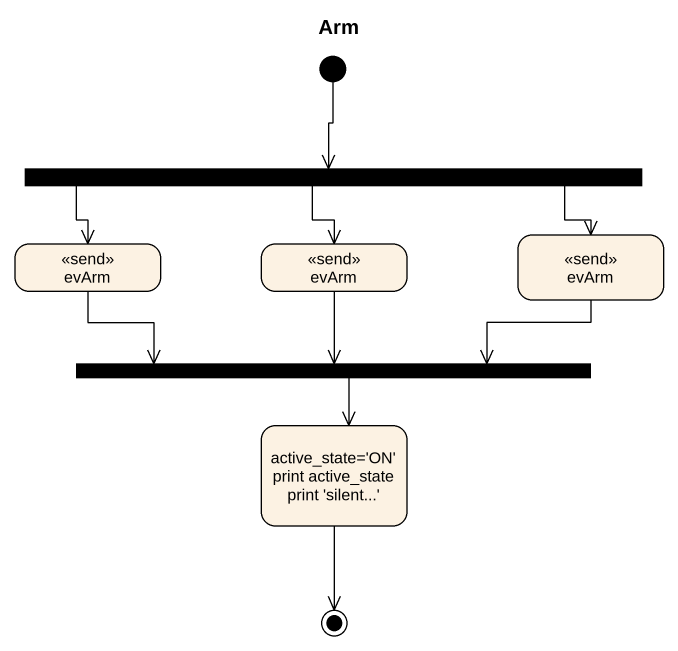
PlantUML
@startuml
title Arm
hide empty description
state fork1 <<fork>>
state evArm <<send>>
state "evArm" as evArm_2 <<send>>
state "evArm" as evArm_3 <<send>>
state fork2 <<join>>
state "active_state='ON' print active_state print 'silent...'" as active_state_ON_print
[*] --> fork1
fork1 -right-> evArm
fork1 -left-> evArm_2
fork1 --> evArm_3
evArm -left-> fork2
evArm_2 -right-> fork2
evArm_3 --> fork2
fork2 --> active_state_ON_print
active_state_ON_print --> [*]
@enduml
